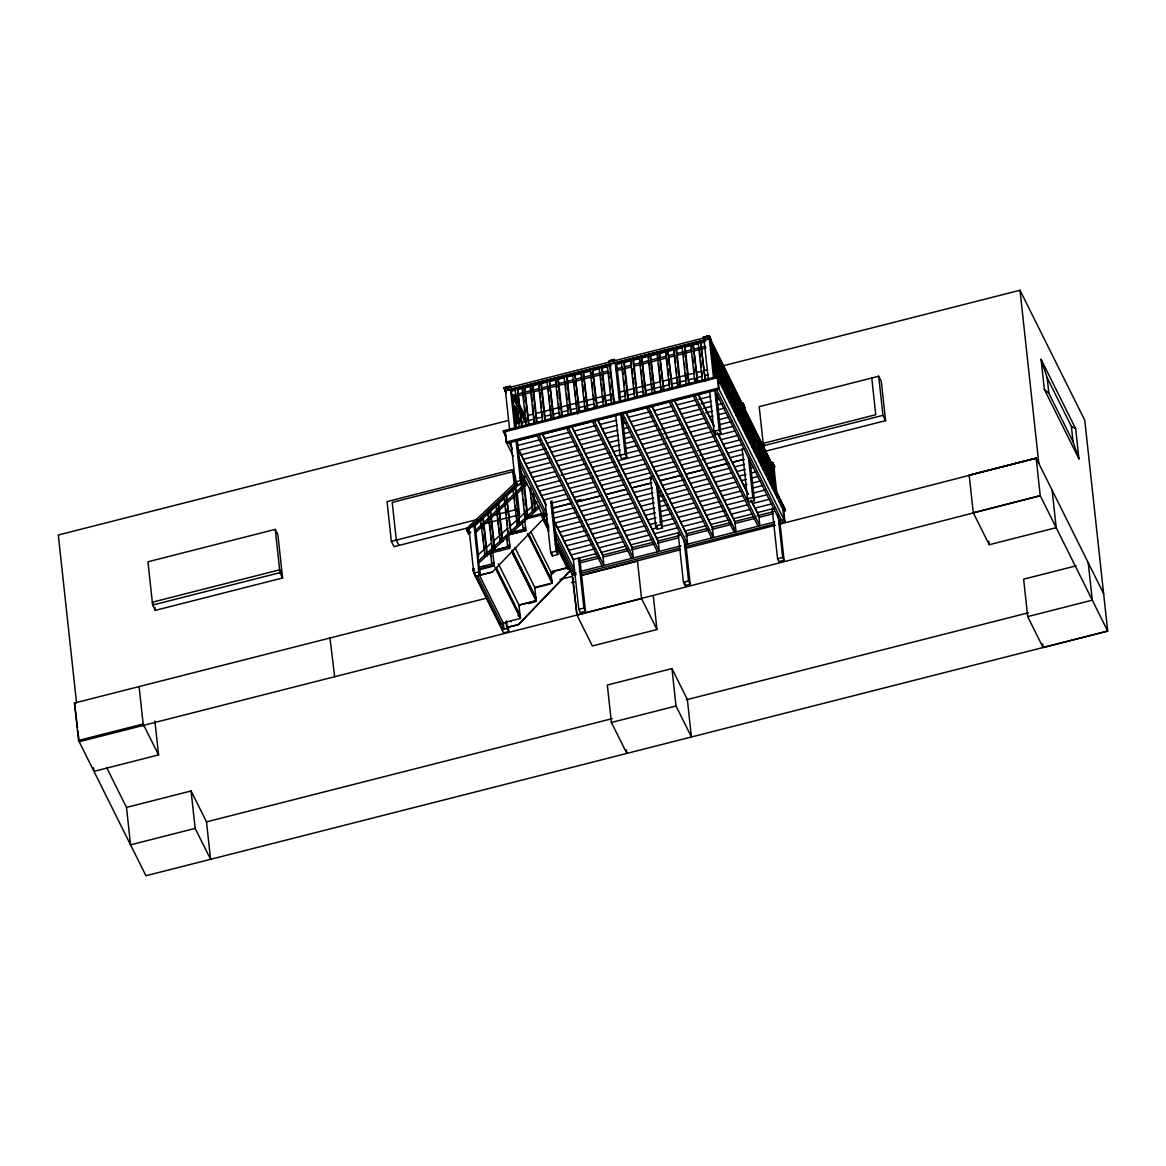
<?xml version="1.0" encoding="UTF-8"?>
<svg xmlns="http://www.w3.org/2000/svg" width="1166" height="1166" viewBox="0 0 1166 1166"><rect width="100%" height="100%" fill="white"/><g stroke="black" fill="none" stroke-linecap="round" stroke-linejoin="round"><path stroke-width="1.5" d="M475.393 576.295L492.329 572.098L544.085 518.112M480.829 520.386L474.562 526.245L475.393 527.804L473.76 524.54L468.994 528.868L473.804 573.104L503.595 632.905L508.813 631.578L506.671 627.556L518.476 624.553L570.276 570.67M506.685 627.585L518.506 624.641L570.305 570.742L570.014 568.221M470.831 532.133L468.543 534.29L466.473 528.708L516.159 481.864M520.08 478.177L522.703 475.713M466.706 530.836L516.815 483.701M520.765 479.984L524.729 476.253M471.647 527.353L517.325 484.386M522.572 479.445L525.196 476.967M483.336 518.039L482.622 516.596L480.392 518.579L485.041 556.24L487.417 555.628L483.336 518.039L504.076 498.509M506.656 496.075L519.584 483.905M483.832 522.557L526.158 482.709M527.105 484.138L475.874 532.323L474.562 526.245M506.204 494.34L503.989 496.425L507.924 532.716L508.638 534.145L511.014 533.547L506.204 494.34L511.014 533.547M475.058 530.778L482.578 523.723M473.979 525.166L478.905 571.806L480.538 575.1L478.337 561.05L501.191 540.106M502.517 538.867L508.449 533.43M510.781 531.302L517.092 525.516M519.613 523.199L526.551 516.844M527.702 515.78L533.911 510.081M535.165 508.944L538.75 505.65M479.182 562.624L539.61 507.225M551.358 574.692L555.38 570.99M478.337 561.05L477.71 555.264L484.298 549.346L483.919 545.907M485.493 548.268L491.498 542.89M493.903 540.732L507.997 528.081M510.212 526.099L532.148 506.408M534.64 504.178L537.045 502.021M512.836 488.51L515.066 486.528L515.78 487.971L519.847 525.429L517.471 526.026L512.836 488.51L513.55 489.953M495.754 504.178L497.969 502.196L498.698 503.639L502.779 541.272L500.403 541.869L495.754 504.178L496.468 505.621M487.738 511.524L489.953 509.542L490.682 510.985L494.778 548.69L492.387 549.288L487.738 511.524L489.195 519.89M581.674 575.202L680.346 549.784M685.623 548.428L775.477 525.283M779.005 524.365L1036.166 458.121L1103.634 593.654M731.592 406.278L733.239 405.87L733.093 404.558M503.989 387.841L506.204 392.869L503.989 387.841L510.344 386.223L510.548 387.199M708.957 335.604L703.827 337.426L708.957 335.604L711.129 340.21M711.42 340.457L709.322 335.648L703.054 337.236L703.666 339.014M614.628 360.148L614.54 359.405L608.623 361.679L614.876 360.644M504.076 388.584L510.416 386.966M703.36 338.431L709.19 336.318L709.453 338.679L774.443 469.14L773.043 466.313M709.482 336.566L504.557 388.73L506.248 392.49M504.761 390.785L709.453 338.679M504.863 390.989L709.555 338.898M517.413 388.03L521.596 426.523L519.22 427.12L515.037 388.642L517.413 388.03L522.164 426.552M526.172 425.357L521.989 386.864L524.365 386.267L529.116 424.774M534.159 423.316L529.976 384.838L532.352 384.226L533.066 385.669L537.103 422.748L544.886 420.591L540.703 382.113L538.328 382.71L542.511 421.203M549.273 379.927L553.456 418.405L551.081 419.017L546.898 380.539L549.273 379.927L554.01 418.434M557.625 377.799L561.808 416.277L559.432 416.889L555.249 378.411L557.625 377.799L558.339 379.241L562.376 416.306L570.611 414.047L566.428 375.554L564.053 376.166L568.236 414.644M577.228 412.531L577.389 413.93L572.491 374.024L574.867 373.411L579.619 411.919L585.58 410.403M585.011 410.374L580.843 371.896L583.219 371.284L587.956 409.805L594.893 408.042M594.339 407.998L590.156 369.52L592.532 368.922L597.269 407.43L603.857 405.753M603.303 405.724L599.12 367.246L601.496 366.634L602.21 368.077L606.247 405.141L613.768 403.057L609.599 364.579L607.224 365.177L611.392 403.669M625.442 400.084L621.259 361.606L623.635 361.008L624.349 362.437L628.372 399.515L636.986 397.154L632.803 358.676L630.427 359.274L634.61 397.752M643.384 395.522L639.201 357.044L641.577 356.432L646.314 394.953M650.293 354.216L654.461 392.694L652.086 393.306L647.917 354.828L650.293 354.216L655.03 392.738M659.286 351.928L663.469 390.406L661.093 391.018L656.91 352.526L659.286 351.928L664.037 390.435M667.797 349.771L671.98 388.249L669.59 388.846L665.422 350.368L667.797 349.771L672.534 388.278L678.248 386.82M677.679 386.791L673.511 348.313L675.886 347.701L676.601 349.144L680.623 386.223L688.581 384.022L684.398 345.53L682.023 346.142L686.206 384.62M694.863 382.419L690.68 343.941L693.056 343.329L697.807 381.85L701.174 380.99M704.672 379.927L702.296 380.524L698.128 342.046L700.504 341.434L705.401 381.355L700.504 341.434M511.087 390.683L515.489 389.561M517.864 388.948L538.779 383.629M541.155 383.016L547.35 381.442L546.898 380.539M549.725 380.845L555.701 379.314L555.249 378.411M558.091 378.717L564.504 377.084M566.88 376.472L581.295 372.814L580.843 371.896M583.67 372.202L590.608 370.438L590.156 369.52M592.984 369.826L599.572 368.15M601.947 367.552L607.675 366.095M610.051 365.483L610.955 365.847L609.599 364.579M615.794 364.025L621.711 362.524M624.087 361.912L630.879 360.192M633.255 359.58L639.653 357.947L639.201 357.044M642.029 357.35L648.369 355.732M650.745 355.134L657.362 353.444M659.752 352.846L665.873 351.287M668.249 350.675L673.963 349.217M676.338 348.619L682.474 347.06M684.85 346.448L698.58 342.964M700.955 342.352L704.76 341.39M514.804 428.899L510.533 389.561L511.349 391.193L515.751 390.071L515.037 388.642M518.127 389.473L522.703 388.307L523.024 391.178M525.079 387.71L530.69 386.267L531.171 390.581L525.545 392.009M533.066 385.669L539.042 384.153L539.348 387.025M540.703 382.113L541.418 383.541L547.612 381.967M549.988 381.369L555.963 379.839M558.339 379.241L564.767 377.595L564.053 376.166M566.428 375.554L567.142 376.997L573.206 375.452L572.491 374.024M575.581 374.854L581.557 373.324M583.933 372.726L590.87 370.963M593.246 370.351L599.834 368.675L599.12 367.246M602.21 368.077L607.938 366.62L607.224 365.177M616.056 364.55L621.974 363.049L621.259 361.606M624.349 362.437L631.141 360.717L631.447 363.588M632.803 358.676L633.517 360.105L639.915 358.472M642.291 357.875L648.631 356.257L648.937 359.128M651.007 355.659L657.624 353.968L658.09 358.283L651.473 359.959M660 353.371L666.136 351.811L666.442 354.683M668.512 351.199L674.225 349.742L674.531 352.613M676.601 349.144L682.737 347.585L682.023 346.142M684.398 345.53L685.112 346.972L691.394 345.369L691.861 349.683L685.579 351.287M693.77 344.772L698.842 343.474L698.128 342.046M701.218 342.877L704.891 341.944L704.075 340.297L708.345 379.635M511.349 391.193L511.816 395.507L516.217 394.385M518.593 393.787L523.17 392.621M533.547 389.983L539.508 388.467M541.884 387.855L548.078 386.281L548.661 391.616M550.454 385.669L556.43 384.153M558.82 383.541L565.233 381.909M567.609 381.311L573.672 379.766L574.255 385.101M576.048 379.154L582.023 377.638M584.399 377.041L591.337 375.277M593.713 374.665L600.301 372.989L601.073 380.116M602.676 372.377L608.404 370.934M615.779 369.054L622.44 367.348L623.212 374.475M624.816 366.751L631.608 365.016M633.983 364.419L640.382 362.786M642.758 362.189L649.098 360.571M660.481 357.671L666.602 356.111M668.978 355.513L674.691 354.056M677.067 353.458L683.203 351.884L683.786 357.233M694.236 349.086L699.308 347.789M701.684 347.191L705.357 346.258M512.632 397.154L609.41 372.522M616.45 370.73L630.514 367.159M634.042 366.255L648.121 362.67M651.634 361.781L665.713 358.195M669.226 357.306L706.173 347.891M717.177 360.731L719.553 360.119L722.016 382.856M719.845 366.095L722.22 365.497L724.888 389.983M508.274 420.474L58.3 535.005L76.548 702.909M527.673 415.533L532.979 414.192M536.506 413.289L612.383 393.977M619.438 392.184L660.029 381.85M663.556 380.961L693.551 373.324M697.079 372.42L700.606 371.531M704.133 370.628L707.675 369.724M723.547 365.687L1020.002 290.247L1084.759 420.241L1107.7 631.083L1043.089 647.524L1027.698 616.61L1023.631 579.181L1076.014 565.845M515.372 428.272L514.906 423.987L519.322 422.864L518.739 417.53M521.698 422.267L526.274 421.101L525.881 417.545M528.65 420.503L534.261 419.06M536.637 418.463L542.598 416.947L542.015 411.598M544.974 416.335L551.168 414.761M553.544 414.163L559.534 412.633L560.001 416.918M561.91 412.035L568.338 410.388L567.755 405.054M570.713 409.791L576.776 408.246M579.152 407.648L585.113 406.118M587.489 405.52L594.427 403.757M596.803 403.145L603.405 401.468L602.822 396.134M605.781 400.871L611.494 399.413L610.911 394.064M613.87 398.801L614.978 402.926M619.233 397.446L625.53 395.842L624.961 390.493M627.906 395.23L634.698 393.51L634.129 388.161M637.073 392.898L643.472 391.266M645.862 390.668L652.188 389.05L651.605 383.716M654.563 388.453L661.195 386.762L661.676 391.251M663.571 386.165L669.692 384.605L669.109 379.256M672.068 383.993L677.781 382.535M680.157 381.938L686.308 380.378M688.683 379.766L694.965 378.163L695.446 382.652M697.341 377.565L702.398 376.268L701.815 370.934M704.774 375.671L708.447 374.738M722.556 371.531L724.931 370.934L727.599 395.42M506.408 438.081L503.304 430.852L718.868 375.991L785.286 509.338L785.432 510.635L783.8 511.058L717.367 377.711L718.489 388.059L784.922 521.406L779.66 522.747M523.68 426.158L526.74 425.386M546.985 420.226L550.09 419.439M555.512 418.055L558.499 417.297M619.7 401.716L627.818 399.486L623.635 361.008M656.691 392.315L660 391.47M665.567 390.056L668.628 389.269M705.241 379.956L708.913 379.023M503.45 432.149L718.999 377.288L785.432 510.635M720.209 383.425L721.856 383.016L721.71 381.705M720.326 383.643L721.958 383.22M727.992 382.448L730.368 381.836L733.225 408.085M505.68 432.907L505.053 431.741L506.175 442.103L718.489 388.059M506.175 442.103L506.758 443.269L511.014 442.337L515.328 481.952L516.961 485.245L522.062 483.948L517.369 440.719M519.715 439.815L537.205 435.384M566.661 427.893L542.511 434.014L602.822 555.089L603.944 565.437L539.056 435.18M590.856 421.728L571.923 426.523L632.234 547.597L633.357 557.96L568.469 427.689M614.467 415.723L597.837 419.935L658.149 541.009L659.271 551.358L594.369 421.086M646.78 407.488L626.259 412.706L686.57 533.78L687.692 544.128L622.804 413.857M669.313 401.76L652.013 406.147L712.324 527.221L713.461 537.57L648.558 407.298M693.245 395.668L674.589 400.404L734.901 521.479L736.023 531.827L671.12 401.556M710.05 391.397L698.449 394.327L714.233 426.013M722.585 388.191L724.232 387.782L724.086 386.456M511 442.308L719.13 389.342L717.994 378.994M730.674 387.826L733.05 387.229L735.717 411.715M516.713 445.674L541.199 439.451M544.755 438.533L568.906 432.397M574.168 431.056L594.835 425.809M600.082 424.453L616.712 420.241M621.697 418.958L625.034 418.128M628.503 417.224L650.745 411.569M654.272 410.665L671.572 406.278M676.834 404.923L695.49 400.186M698.886 399.311L710.648 396.323M724.829 392.709L726.476 392.301L726.331 390.989M733.414 393.336L735.79 392.723L738.457 417.209M518.972 450.222L543.458 443.998M547.029 443.08L571.18 436.944M576.441 435.588L597.094 430.341M602.341 429.001L617.31 425.196M622.294 423.928L627.293 422.66M630.777 421.771L653.004 416.116M656.531 415.213L673.831 410.811M679.093 409.47L697.749 404.719M701.145 403.859L711.26 401.293M716.216 400.025L719.539 399.18M727.103 397.256L728.735 396.834L728.604 395.522M736.038 398.597L738.413 398L741.27 424.235M521.246 454.769L545.717 448.531M549.288 447.627L573.439 441.491M578.7 440.136L599.353 434.889M604.615 433.548L617.922 430.167M622.906 428.884L629.553 427.208M633.036 426.304L655.263 420.664M658.79 419.76L676.091 415.358M681.367 414.017L700.023 409.266M703.404 408.406L711.858 406.249M716.828 404.981L721.798 403.728M729.362 401.789L731.009 401.381M738.501 403.538L740.876 402.94L743.733 429.175M523.476 459.258L547.962 453.02M551.533 452.116L577.403 445.529M580.945 444.625L601.583 439.378M606.845 438.037L618.49 435.078M623.475 433.81L630.121 432.105M635.266 430.808L657.507 425.138M661.035 424.249L680.055 419.41M683.597 418.507L702.253 413.755M705.649 412.895L712.441 411.161M717.411 409.893L724.042 408.202M742.786 403.975L743.136 403.13L744.797 408.027M743.136 406.307L711.479 343.926M525.72 463.733L550.192 457.509M553.763 456.606L579.633 450.018M583.175 449.114L603.828 443.867M609.089 442.526L619.059 439.99M624.043 438.707L632.366 436.594M637.51 435.282L659.737 429.627M661.443 429.19L682.285 423.899M685.841 422.981L704.497 418.244M709.7 416.918L713.009 416.073M717.979 414.805L726.272 412.706M733.837 410.767L735.484 410.359M275.249 529.379L147.936 561.779L152.644 605.067L155.282 610.372L282.595 577.972L277.887 534.684L275.249 529.379L279.957 572.666L282.595 577.972M514.556 473.6L512.574 469.636L387.039 501.584L391.353 541.374L394.006 546.665L468.863 527.615M885.577 420.664L881.321 381.544L878.683 376.239L759.197 406.657L763.438 445.776L882.939 415.358L885.577 420.664L766.091 451.067M527.979 468.28L550.716 462.523M556.022 461.138L581.907 454.58M585.434 453.661L606.101 448.429M611.348 447.059L619.671 444.975M624.655 443.678L634.639 441.156M639.77 439.83L662.011 434.189M663.716 433.737L684.559 428.447M688.1 427.528L706.756 422.806M718.591 419.775L728.546 417.253M736.096 415.315L737.743 414.921L737.597 413.595M745.57 417.734L747.945 417.137L750.802 443.371M530.239 472.828L552.976 467.041M558.295 465.7L584.166 459.113M587.708 458.209L610.08 452.51M613.607 451.621L620.268 449.916M625.253 448.648L636.898 445.689M642.029 444.377L662.565 439.159M665.975 438.285L686.818 432.98M690.359 432.076L709.015 427.339M719.203 424.745L732.467 421.363M738.37 419.862L740.002 419.454L739.871 418.142M532.498 477.375L555.235 471.589M560.555 470.233L586.425 463.66M589.967 462.742L612.339 457.057M615.867 456.154L620.866 454.886M625.851 453.618L639.157 450.236M644.302 448.925L664.824 443.707M670.056 442.366L687.357 437.964M692.619 436.623L711.275 431.872M719.801 429.7L733.064 426.333M740.629 424.395L742.276 423.987L742.13 422.675M515.328 481.952L520.43 480.654L522.062 483.948M620.02 455.308L625.122 454.011L626.827 457.422L621.726 458.719L620.02 455.308L615.721 415.694M713.971 431.391L719.203 430.065L720.836 433.358L715.603 434.685L713.971 431.391L709.671 391.776M748.178 422.952L750.554 422.354L753.207 446.84M534.771 481.908L557.494 476.122M560.992 475.232L588.684 468.193M592.226 467.289L614.599 461.59M618.14 460.687L641.417 454.769M646.562 453.457L667.083 448.24M672.316 446.899L689.616 442.497M694.892 441.156L713.548 436.419M735.323 430.866L718.752 435.093L748.251 494.326M742.888 428.942L744.535 428.534L744.389 427.222M537.06 486.514L559.797 480.742M565.102 479.372L590.987 472.813M594.514 471.88L616.901 466.211M620.429 465.292L643.719 459.389M648.85 458.049L669.386 452.86M674.604 451.504L691.919 447.117M697.181 445.762L715.837 441.04M721.04 439.684L737.626 435.486M745.176 433.533L746.838 433.154L746.677 431.814M753.673 434.014L756.049 433.402L758.906 459.637M539.29 491.003L562.027 485.216M567.332 483.861L593.217 477.273M596.759 476.369L619.117 470.685M622.659 469.781L645.935 463.849M651.08 462.538L671.601 457.32M676.848 455.993L694.134 451.592M697.589 450.703L718.067 445.499M723.27 444.173L739.856 439.961M747.406 438.022L749.053 437.614M756.34 439.363L758.716 438.751L761.383 463.237M541.549 495.521L564.286 489.749M569.591 488.394L593.742 482.258M599.003 480.902L621.391 475.218M624.918 474.314L648.209 468.397M653.339 467.07L673.875 461.867M679.108 460.512L696.394 456.125M699.848 455.236L720.326 450.047M725.529 448.706L742.115 444.494M749.665 442.555L751.312 442.147M543.779 499.995L566.501 494.209M571.821 492.854L595.972 486.703M601.233 485.362L623.606 479.678M627.148 478.774L650.424 472.842M655.569 471.53L676.091 466.313M681.323 464.986L698.623 460.585M702.078 459.695L724.246 454.055M727.759 453.166L744.331 448.939M751.895 447.015L753.528 446.607L753.396 445.295M391.353 541.374L476.705 519.642M492.431 515.649L515.139 509.863M657.915 486.339L662.419 527.877L657.332 529.175L655.686 525.881L650.395 477.127L653.791 476.253M551.285 503.202L568.775 498.757M574.08 497.401L598.231 491.265M603.492 489.909L624.145 484.662M629.407 483.322L651.022 477.827M657.828 476.078L678.35 470.86M683.597 469.519L700.883 465.132M706.159 463.776L726.505 458.617M730.018 457.713L743.281 454.346M754.154 451.563L755.801 451.155M761.544 449.785L763.919 449.187L766.762 475.422M152.644 605.067L279.957 572.666M532.308 510.344L534.684 509.746L535.398 511.174L533.022 511.787L532.308 510.344L529.845 487.621M484.59 523.621L519.526 514.716L517.194 493.16M575.698 500.855L580.96 499.514M605.795 494.544L626.448 489.283L605.824 494.588M651.663 482.87L631.71 487.942L651.692 482.913M682.372 475.058L660.131 480.713L680.682 475.524M703.185 469.752L685.899 474.154L703.215 469.796M727.118 463.66L708.462 468.411L728.837 463.281M743.923 459.389L732.321 462.334L743.952 459.433M758.104 455.775L756.457 456.197L758.119 455.819L757.958 454.463M763.978 454.682L766.353 454.084L769.21 480.319M524.846 517.106L527.221 516.509L527.936 517.937L525.56 518.549L524.846 517.106L520.692 478.905M525.647 517.573L543.531 513.055M542.103 514.906L524.627 519.249L525.881 530.501L508.58 534.8L525.881 530.501M543.822 514.687L541.622 515.241L541.826 517.106L544.026 516.538M552.378 513.302L575.115 507.531M578.671 506.612L602.822 500.476M608.084 499.121L628.751 493.888M633.998 492.533L652.29 487.898M662.419 485.304L684.661 479.649M688.188 478.745L705.474 474.358M710.75 473.002L729.406 468.266M734.609 466.925L744.564 464.403M758.745 460.774L760.392 460.381L760.247 459.054M516.757 524.583L519.132 523.986L519.847 525.429M577.403 512.136L552.932 518.36L573.395 559.447L597.881 553.223M580.974 511.218L605.125 505.082M610.386 503.741L631.039 498.48M636.301 497.139L652.916 492.912M657.915 491.644L661.239 490.799M664.722 489.909L685.244 484.692M690.476 483.351L707.777 478.949M713.053 477.608L731.694 472.871M736.912 471.53L745.205 469.432M750.175 468.164L753.484 467.318M761.048 465.394L762.695 464.972L762.549 463.674M772.271 463.164L772.664 462.304L774.763 467.1L772.213 462.29L773.903 465.686M769.181 465.132L771.557 464.52L772.271 465.963L774.749 488.7M507.924 532.716L510.3 532.104M510.242 532.643L525.706 528.81M771.761 467.1L774.676 466.356M555.191 522.907L579.677 516.698M583.233 515.766L607.384 509.644M612.646 508.289L633.313 503.042M638.56 501.686L653.528 497.897M658.513 496.614L663.512 495.361M666.981 494.457L687.517 489.254M692.75 487.898L710.036 483.511M715.312 482.156L733.968 477.419M739.171 476.078L745.817 474.416M750.773 473.134L755.757 471.88M763.307 469.942L764.954 469.534L764.809 468.207M499.689 540.441L502.065 539.829L502.779 541.272M557.479 527.498L581.951 521.275M585.521 520.357L609.672 514.221M614.934 512.865L635.587 507.618M640.848 506.277L654.155 502.896M659.14 501.613L665.786 499.937M669.269 499.033L689.791 493.83M695.023 492.489L712.324 488.088M717.6 486.747L736.256 481.995M741.459 480.669L746.429 479.401M751.4 478.133L758.031 476.457M765.596 474.518L767.243 474.11M491.673 547.86L494.049 547.248L494.778 548.69M559.753 532.075L584.239 525.837M587.795 524.933L611.946 518.783M617.208 517.442L637.86 512.195M643.122 510.854L654.767 507.88M659.752 506.612L668.06 504.499M671.543 503.61L692.065 498.392M697.312 497.066L714.598 492.664M719.874 491.323L738.53 486.572M743.733 485.245L747.056 484.4M752.026 483.132L760.319 481.019M767.869 479.095L769.516 478.687M484.327 554.797L486.703 554.2L487.417 555.628M562.012 536.593L586.498 530.37M590.054 529.466L614.205 523.315M619.467 521.974L640.119 516.727M645.381 515.387L655.35 512.851M660.35 511.568L670.319 509.032M673.802 508.143L694.324 502.925M699.571 501.599L716.857 497.197M722.133 495.841L740.789 491.105M752.624 488.088L762.564 485.552M770.128 483.628L771.775 483.22L771.63 481.908M564.271 541.141L588.757 534.917M592.328 533.999L618.199 527.426M621.74 526.522L642.379 521.26M647.64 519.919L655.962 517.806M660.947 516.538L670.916 514.002M676.061 512.69L696.583 507.472M701.83 506.131L720.85 501.293M724.392 500.389L743.048 495.637M753.236 493.058L764.838 490.099M772.388 488.175L774.035 487.752M747.552 498.8L752.784 497.474L754.417 500.768L749.184 502.094L747.552 498.8L742.115 448.793M474.3 568.483L472.828 568.848L473.017 570.553L500.403 625.515L500.214 623.825M479.153 567.244L493.728 563.528L494.078 564.242M566.559 545.732L591.045 539.523M594.602 538.59L618.767 532.468M624.014 531.113L644.681 525.881M649.928 524.511L656.589 522.849M659.912 521.974L673.219 518.608M678.35 517.281L698.886 512.078M704.118 510.723L723.139 505.913M726.68 504.98L745.351 500.258M753.863 498.071L767.126 494.719M774.676 492.766L776.337 492.373L776.177 491.046M473.017 570.553L474.489 570.174M478.162 569.241L493.903 565.233L494.267 565.933L479.94 569.576M550.644 552.626L556.167 551.212L557.814 554.506L552.276 555.92L550.644 552.626L545.207 502.604M655.686 525.881L660.787 524.583L662.419 527.877M473.804 573.104L478.905 571.806M568.833 550.294L593.319 544.07M596.875 543.167L621.026 537.016M626.302 535.675L646.941 530.413M652.202 529.087L657.187 527.804M662.186 526.536L675.478 523.155M680.623 521.843L701.145 516.625M706.392 515.285L725.412 510.446M728.954 509.542L747.61 504.805M752.813 503.479L769.4 499.252M776.95 497.328L778.597 496.92L778.451 495.608M480.494 574.998L492.329 572.098M571.136 554.914L595.607 548.676M599.178 547.772L623.329 541.636M628.591 540.281L649.243 535.034M654.505 533.693L677.781 527.775M682.926 526.464L703.448 521.231M708.68 519.905L727.701 515.066M731.257 514.162L749.913 509.411M755.116 508.085L771.688 503.872M779.252 501.948L780.899 501.526L780.754 500.214M601.437 552.32L625.588 546.169M630.85 544.828L653.222 539.144M656.764 538.24L678.379 532.745M685.185 530.996L705.707 525.779M710.954 524.452L729.974 519.613M733.516 518.695L752.172 513.958M757.375 512.632L775.609 507.997M781.512 506.481L783.158 506.073L783.013 504.761M578.278 561.342L599.251 555.993M602.822 555.089L628.693 548.501M632.234 547.597L652.887 542.35M658.149 541.009L679.763 535.5M686.57 533.78L707.092 528.548M712.324 527.221L731.344 522.383M734.901 521.479L753.557 516.727M756.938 515.868L773.554 511.641M580.289 562.857L599.586 557.946M603.099 557.042L627.658 550.789M631.17 549.9L653.98 544.099M657.478 543.21L678.539 537.847M685.55 536.068L708.36 530.253M711.872 529.364L731.169 524.452M734.667 523.563L755.728 518.2M759.226 517.31L773.262 513.74M568.527 567.332L550.804 571.806L552.057 583.044L534.757 587.373L536.214 600.694L518.957 605.081L520.43 618.476L506.073 622.046L506.846 627.906L506.35 621.259M566.763 568.134L550.979 572.142L530.894 531.827M555.235 544.026L567.857 569.372L570.072 568.804M579.4 571.69L680.769 545.892M620.982 414.324L685.87 544.595L774.676 521.989M719.203 430.065L714.889 390.45L779.777 520.692L784.018 519.613L782.896 509.25M576.077 572.943L571.938 573.993L571.559 570.553M576.15 574.547L572.652 575.436L555.22 540.456M581.426 573.206L679.661 548.195M684.923 546.869L774.399 524.088M1052.111 490.099L1056.192 527.673L989.205 544.726L973.275 512.734L969.194 475.16L1036.166 458.121L1040.247 495.696L1107.7 631.083L145.954 875.753L78.559 740.454L74.493 703.025L486.207 598.245M559.957 579.473L572.244 576.339L572.885 577.622L576.951 615.05L592.357 645.964L656.954 629.523L653.281 595.666M1036.18 458.267L969.194 475.16M581.615 575.406L637.496 561.181L641.562 598.61L656.954 629.523M550.556 583.904L535.005 587.868L514.964 547.612M571.384 582.534L574.882 581.645M536.316 599.863L512.151 551.358L536.185 599.237M518.987 605.154L536.243 600.767L527.965 584.122M528.475 603.594L534.99 601.933M517.923 615.837L520.094 615.298L496.22 567.376M478.599 573.526L503.304 623.14L506.379 622.352M506.525 622.965L506.481 621.23M683.436 582.213L688.538 580.916L690.185 584.21L685.083 585.507L683.436 582.213L678.029 532.381L679.122 534.582M578.802 609.366L583.904 608.069L585.478 611.261L580.391 612.558L578.802 609.366L573.366 559.403M777.576 558.776L782.678 557.479L784.077 560.307L778.975 561.604L777.576 558.776L772.125 508.565M507.254 628.445L502.036 629.771L501.73 627.016M78.559 740.454L143.156 724.013L158.561 754.927L93.95 771.367L93.572 767.811M973.275 512.734L1040.247 495.696L576.951 615.05L572.244 576.339M641.562 598.61L79.186 741.736L77.903 731.184M106.602 767.49L126.496 807.411L191.093 790.971L206.499 821.884L210.565 859.313L195.159 828.399L191.093 790.971M671.951 668.599L676.018 706.028L691.409 736.941L687.357 699.513L671.951 668.599L607.34 685.04L611.407 722.468L626.812 753.382L626.419 749.811M206.499 821.884L612.165 718.65M686.249 699.804L1028.441 612.777M195.159 828.399L130.563 844.84L126.496 807.411M611.407 722.468L676.018 706.028M1027.698 616.61L1092.294 600.169L1088.228 562.741M565.452 568.075L566.516 567.9M1041.078 359.332L1047.17 377.813L1071.394 426.435L1075.679 428.782L1078.944 458.85L1044.342 389.4L1041.078 359.332L1075.679 428.782M466.415 528.664L468.309 532.148M1044.342 389.4L1048.846 393.19L1073.07 441.812L1078.944 458.85M703.273 338.009L703.637 338.694L703.215 337.834M608.696 361.854L609.06 362.539L608.623 361.679M477.71 555.264L478.556 556.838L475.553 529.306M511.539 551.431L536.375 601.029M764.502 446.024L763.191 443.371L875.753 414.717L871.774 378.003M745.234 407.911L742.771 403.086L744.462 406.482M709.234 336.639L774.443 469.14M716.696 389.954L781.599 520.225M690.68 343.941L691.394 345.369M751.312 500.447L758.76 515.401L759.882 525.749L694.994 395.493M697.968 393.948L714.073 426.275M717.294 432.732L747.683 493.743M750.875 500.141L758.847 516.144M673.511 348.313L674.225 349.742M693.172 395.944L758.06 526.216M665.422 350.368L666.136 351.811M656.91 352.526L657.624 353.968M674.108 400.025L734.974 522.222M647.917 354.828L648.631 356.257M669.313 402.022L734.201 532.294L733.822 528.839M630.427 359.274L631.141 360.717M651.546 405.768L712.411 527.965M646.736 407.765L711.639 538.036M625.778 412.327L686.643 534.509M650.395 477.127L651.488 479.313M597.356 419.556L658.222 541.753M592.561 421.553L657.449 551.824M571.442 426.158L632.322 548.341M566.647 428.155L631.549 558.412M538.328 382.71L539.042 384.153M529.976 384.838L530.69 386.267M521.989 386.864L522.703 388.307M542.03 433.635L602.909 555.832M537.235 435.632L602.137 565.904M515.678 397.081L517.281 400.302M519.672 405.127L525.283 416.364M514.293 395.915L517.5 402.343M519.089 405.549L526.289 419.993M513.769 396.046L516.961 402.474M519.366 407.284L526.551 421.728M511.816 395.507L518.229 408.348M519.832 411.569L525.429 422.792M518.141 414.149L513.361 404.558L515.503 424.278M520.459 418.798L522.762 423.418M514.906 423.987L515.736 425.663L512.326 394.268M517.471 447.19L546.038 504.528M517.238 447.307L546.184 505.403M553.398 519.89L573.453 560.146M518.287 456.912L547.189 514.949M554.418 529.451L574.488 569.751M503.304 430.852L506.161 436.565M509.134 442.672L512.384 449.187M519.686 463.849L547.291 519.264M555.41 535.558L574.08 573.045M545.601 519.701L548.763 526.041M557.45 543.473L569.285 567.23M506.802 443.269L513.288 456.285M519.774 469.3L548.88 527.746M543.983 519.992L548.72 529.495M558.193 548.516L566.865 565.933M542.613 518.681L548.924 531.361M532.294 517.398L532.104 515.926M516.888 509.425L519.526 514.716M525.589 527.732L522.995 528.285L522.266 521.566M528.752 534.086L551.722 580.202M528.081 533.576L552.086 581.776M527.455 533.576L552.276 583.466M515.561 533.022L515.387 531.332M509.586 544.012L509.936 548.253L489.574 553.34L491.163 556.517M506.088 537.235L507.676 540.412M512.107 549.9L535.879 597.59M500.301 550.716L500.054 548.88M480.392 518.579L481.106 520.021M492.766 552.524L494.267 565.933M498.363 563.746L519.366 605.912M493.918 562.741L491.702 563.207L490.609 553.063M495.667 567.419L520.663 617.616M495.054 567.521L520.43 618.476M484.546 568.41L484.021 566.006M510.723 620.953L511.145 621.784M506.073 622.046L506.656 622.935M477.55 575.742L504.193 629.217M398.961 545.411L396.323 540.106L392.228 502.371L512.792 471.676L515.43 476.981L516.013 482.374M282.289 575.1L279.636 569.81L152.338 602.21L153.65 604.848M329.949 638.006L334.657 676.717M74.493 703.025L77.481 727.657M1071.394 426.435L1073.07 441.812M1047.17 377.813L1048.846 393.19M1020.002 290.247L1038.819 463.412M1042.71 643.967L1043.089 647.524M988.812 541.155L989.205 544.726M878.683 376.239L882.939 415.358M783.8 511.058L784.922 521.406M774.18 469.198L776.906 494.238M779.777 520.692L784.077 560.307M772.781 466.385L775.492 491.425M777.999 514.425L782.678 557.479M771.557 464.52L774.224 489.006M772.358 485.275L769.691 460.789L745.715 412.633L748.368 437.133M771.644 483.846L768.977 459.346L766.601 459.958L766.922 462.829M767.068 455.512L769.735 480.013M764.634 450.615L767.286 475.101M762.127 445.601L764.794 470.087M761.413 444.173L764.08 468.659M759.43 440.194L762.287 466.429M756.778 434.845L759.43 459.331M753.936 429.132L756.588 453.632M753.221 427.703L755.874 452.189M753.834 435.443L754.14 438.314M754.927 445.47L755.51 450.834M751.268 423.783L754.111 450.032M748.659 418.565L751.327 443.051M746.429 414.076L749.272 440.311M747.246 434.699L744.52 409.66L742.888 406.38L745.803 433.198M750.117 461.153L754.417 500.768M748.47 457.859L752.784 497.474M741.591 404.369L744.258 428.869M739.127 399.428L741.795 423.928M736.504 394.166L739.171 418.652M733.764 388.657L736.62 414.892M731.082 383.279L733.749 407.765M728.313 377.711L730.965 402.197M727.599 376.283L730.062 399.02M728.152 383.876L728.459 386.748M729.231 393.919L729.625 397.489M725.646 372.362L728.313 396.848M722.935 366.926L725.412 389.677M723.416 379.416L723.809 383.002M720.267 361.562L722.92 386.048M720.005 367.538L720.311 370.409M721.098 377.565L721.477 381.136M717.79 356.592L720.457 381.078M728.473 454.609L728.561 455.352M717.075 355.164L719.553 377.901M718.868 375.991L718.999 377.288M715.254 351.491L718.096 377.74M714.539 350.062L717.571 378.046M712.922 346.841L716.157 376.574M712.207 345.398L715.633 376.88M714.831 378.017L710.939 342.25L709.307 338.971L713.577 378.309M716.536 393.744L720.836 433.358M709.322 335.648L709.394 336.376M715.21 431.085L715.603 434.685M699.498 349.567L700.27 356.694M700.664 360.25L701.436 367.377M693.056 343.329L697.239 381.821L689.15 384.051L685.112 346.972M704.614 460.687L704.701 461.43M692.633 356.811L693.216 362.145M693.799 367.479L694.382 372.829M684.369 362.568L684.952 367.917M685.535 373.251L686.104 378.586M675.886 347.701L680.055 386.194M675.07 357.612L675.653 362.961M676.236 368.296L676.819 373.645M677.402 378.979L678.087 385.392M682.052 466.429L682.125 467.172M666.792 357.889L667.564 365.016M667.958 368.573L668.73 375.7M685.87 544.595L690.185 584.21M684.238 541.301L688.538 580.916M684.69 581.892L685.083 585.507M658.673 363.617L659.446 370.744M659.839 374.301L660.612 381.428M649.287 362.349L650.06 369.476M650.453 373.033L651.226 380.16M656.283 472.988L656.371 473.731M656.269 483.045L660.787 524.583M641.577 356.432L645.76 394.924L637.54 397.183L633.517 360.105M640.076 359.915L640.775 366.343M641.154 369.913L641.927 377.026M642.32 380.582L643.093 387.71M643.632 392.694L643.967 395.755M656.939 525.56L657.332 529.175M632.001 368.587L632.57 373.922M632.963 377.478L633.736 384.605M623.795 379.81L624.378 385.159M620.808 402.051L616.931 366.328L615.225 362.903L619.51 402.255M622.367 416.335L626.827 457.422M620.822 414.396L625.122 454.011M627.862 480.217L627.949 480.96M614.132 359.39L609.118 360.658M610.124 364.2L614.409 403.553M608.594 372.712L609.177 378.046M609.76 383.395L610.328 388.73M601.496 366.634L605.679 405.112M601.467 383.672L602.239 390.785M592.532 368.922L596.715 407.4M591.031 372.391L591.73 378.833M592.109 382.39L592.882 389.517M593.465 394.851L594.048 400.186M594.587 405.185L594.922 408.246M601.947 486.82L602.035 487.563M583.219 371.284L587.387 409.776M581.703 374.767L582.402 381.209M582.796 384.765L583.568 391.878M584.151 397.227L584.734 402.561M585.274 407.546L585.609 410.607M574.867 373.411L579.05 411.89L571.18 414.076L567.142 376.997M574.838 390.45L575.421 395.784M576.004 401.133L576.572 406.468M565.437 383.687L566.006 389.036M566.589 394.37L567.172 399.719M579.677 557.756L585.478 611.261M572.535 494.297L572.623 495.04M578.467 558.135L583.904 608.069M556.124 381.282L556.823 387.71M557.217 391.28L557.989 398.393M558.558 403.742L559.141 409.077M549.04 395.187L549.813 402.299M550.206 405.855L550.979 412.983M551.329 416.189L551.664 419.25M567.653 567.521L567.857 569.372M541.418 383.541L545.44 420.62M551.984 500.914L557.814 554.506M539.887 392.024L540.47 397.358M540.864 400.929L541.636 408.042M550.746 501.205L556.167 551.212M551.897 552.378L552.276 555.92M532.352 384.226L536.535 422.719M544.493 501.438L544.58 502.182M531.55 394.152L532.323 401.264M532.716 404.821L533.489 411.948M533.868 415.504L534.567 421.917M543.735 514.483L543.997 516.961M524.365 386.267L528.548 424.745M523.374 394.4L524.146 401.512M524.715 406.861L525.298 412.196M533.707 495.535L535.398 511.174M532.92 493.451L534.684 509.746M530.559 489.064L531.128 494.311M531.507 497.795L532.264 504.791M532.643 508.289L533.022 511.787M516.421 396.163L517.194 403.29M517.573 406.847L518.345 413.974M517.835 411.292L519.118 423.112M516.421 410.694L517.791 423.243M523.636 478.366L527.936 517.937M515.401 406.409L517.267 423.608M522.922 476.923L527.221 516.509M514.075 405.987L516.028 423.914M515.678 425.663L515.984 428.505M522.164 487.301L522.922 494.238M523.49 499.442L524.044 504.659M524.613 509.863L525.56 518.549M516.115 441.04L520.43 480.654M509.95 386.223L504.674 387.564M516.567 481.645L516.961 485.245M506.117 392.126L506.204 392.869M505.432 390.858L509.702 430.196M515.066 486.528L519.132 523.986M512.574 469.636L514.162 484.254M514.148 495.361L514.731 500.768M515.314 506.175L515.911 511.597M516.494 517.004L517.077 522.412M505.825 434.641L506.569 441.55M504.703 497.853L505.446 504.776M505.825 508.23L506.569 515.139M507.137 520.327L507.706 525.502M508.259 530.69L508.638 534.145M508.58 534.8L509.731 545.12L507.531 545.586L506.598 537.06M497.969 502.196L502.065 539.829M496.658 507.341L497.212 512.515M497.78 517.704L498.523 524.613M498.902 528.052L499.66 534.961M500.025 538.415L500.403 541.869M508.23 626.142L508.813 631.578M503.304 623.14L503.901 628.649M489.953 509.542L494.049 547.248M489.574 523.345L490.332 530.268M490.886 535.456L491.454 540.645M492.023 545.834L492.387 549.288M493.728 563.528L493.903 565.233M499.485 622.367L499.675 624.058M482.622 516.596L486.703 554.2M481.485 523.461L482.054 528.65M482.607 533.824L483.365 540.718M484.91 555.016L485.041 556.24M154.976 607.501L155.282 610.372M154.889 721.069L158.561 754.927M139.089 686.585L143.389 726.126M508.026 387.71A1.501 0.933 -6.2 0 1 508.784 387.695M507.021 387.724A1.501 0.933 -6.2 0 1 509.09 387.345M610.999 360.979A1.501 0.933 -6.2 0 1 613.87 360.935M612.194 360.833A1.501 0.933 -6.2 0 1 613.316 360.906M509.702 546.373L490.42 551.372L509.702 546.373M571.078 503.377L551.839 508.274L571.092 503.42M600.534 495.885L576.383 502.021L600.563 495.929"/></g></svg>
